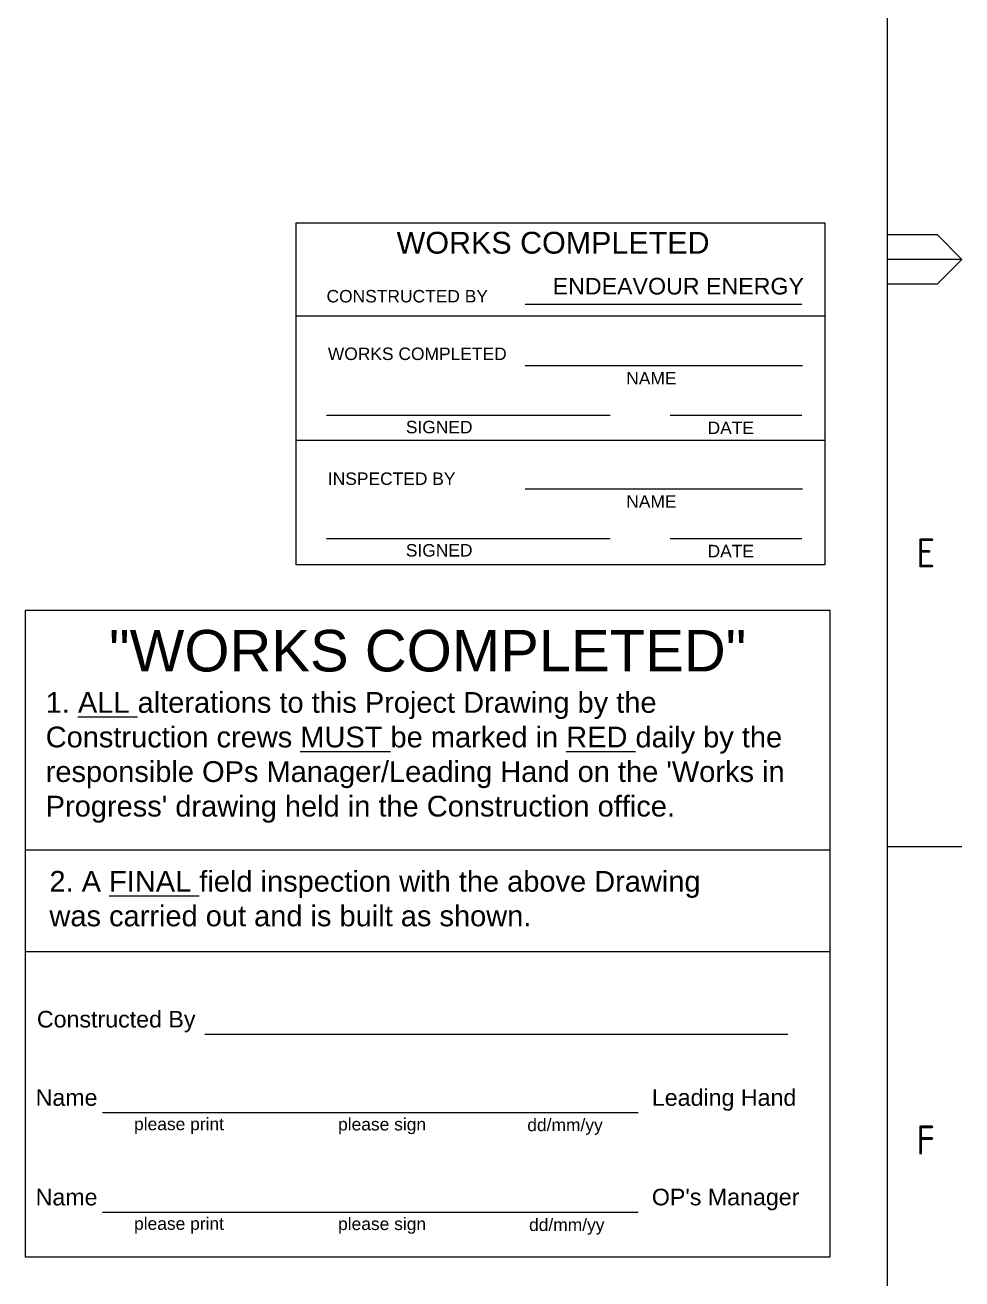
# Paper-space layout 'A1_SHEET 2' of a CAD drawing. Header units: metres, sheet in millimetres. Extents: x -9 to 825, y -5 to 581.
# Drawn here: x 711.8 to 824.6, y 165 to 316.1 of the extents above; entities that cross this region are included whole.
import ezdxf
from ezdxf.enums import TextEntityAlignment as Align

# ---------------------------------------------------------------- set-up
doc = ezdxf.new("R2010")
doc.units = ezdxf.units.M
doc.layers.get('0').update_dxf_attribs({"color": 6})
doc.layers.add('Notes', color=7, linetype='Continuous')
doc.layers.add('SupportsUG_SP_EXT', color=7, linetype='Continuous')
doc.styles.add('ARIAL', font='arial.ttf', dxfattribs={"height": 2})
doc.styles.add('iecARIAL', font='arial.ttf', dxfattribs={"height": 2})
doc.styles.add('iecISOCP', font='isocp.shx')
doc.styles.get("Standard").update_dxf_attribs({"font": 'arial.ttf'})

# ---------------------------------------------------------------- blocks, each defined once
blk = doc.blocks.new('A1_FRAME_TITLE')
at = {"layer": 'Notes', "color": 3, "linetype": 'Continuous'}
blk.add_line((824.37, 5.97), (824.37, 574.39), dxfattribs=at)
at = {"layer": 'Notes', "linetype": 'Continuous'}
for p, q in [((824.37, 293.18), (830.35, 293.18)), ((830.35, 293.18), (833.35, 290.18)), ((833.35, 290.18), (824.35, 290.18)), ((833.35, 290.18), (830.35, 287.18)), ((830.35, 287.18), (824.37, 287.18)), ((824.35, 219.43), (833.35, 219.43))]:
    blk.add_line(p, q, dxfattribs=at)
blk.add_attdef('DRAFT_NUM', (29.9, 23.29), '', height=2.5, rotation=90)
at = {"layer": 'Notes', "color": 7, "style": 'iecISOCP'}
for s, p in [('E', (827.87, 253.06)), ('F', (827.87, 182.31))]:
    blk.add_text(s, height=3.5, dxfattribs=at).set_placement(p)
at = {"layer": 'Notes', "color": 7, "style": 'iecISOCP', "flags": 8}
blk.add_attdef('VERSION_NO', text='', height=2.5, rotation=90, dxfattribs=at).set_placement((302.04, 43.81), align=Align.MIDDLE_CENTER)
at = {"layer": 'Notes', "color": 7, "style": 'iecISOCP'}
for tag, p in [('CAP_NO', (513.19, 43.46)), ('IE_NUM', (513.05, 37.81)), ('REF_No_1', (335.24, 32.31)), ('REF_1', (362.52, 32.31)), ('GEN_WO', (441.71, 31.76)), ('HV_SWITCH', (513.46, 32.16)), ('REF_No_2', (335.24, 26.31)), ('REF_2', (362.52, 26.31)), ('OH_WO', (441.71, 25.81)), ('UBD_REF', (513.05, 25.83)), ('REF_No_3', (335.24, 20.31)), ('REF_3', (362.52, 20.31)), ('UG_WO', (441.71, 20.05)), ('GIS_MAP_No', (513.05, 20.04)), ('REF_No_4', (335.24, 14.31)), ('REF_4', (362.52, 14.31)), ('HV_OP_DIAG', (513.33, 14.2)), ('SUB_WO', (441.71, 13.81)), ('LGA', (512.95, 7.78))]:
    blk.add_attdef(tag, p, '', height=2.5, dxfattribs=at)
at = {"layer": 'Notes', "style": 'iecISOCP'}
for tag, p in [('T1', (684.37, 39.47)), ('T2', (684.37, 34.35)), ('T3', (684.37, 28.92)), ('T4', (684.37, 23.66)), ('T5', (684.37, 18.23)), ('T6', (684.37, 12.97))]:
    blk.add_attdef(tag, text='', height=3.5, dxfattribs=at).set_placement(p, align=Align.CENTER)
at = {"layer": 'Notes', "color": 7, "style": 'iecISOCP'}
for tag, p in [('scale', (567.76, 33.27)), ('DRAWN', (567.76, 24.93)), ('DATE', (567.76, 16.88)), ('CHD', (567.76, 8.37)), ('DESIGN', (605.62, 9.15))]:
    blk.add_attdef(tag, text='', height=2.5, dxfattribs=at).set_placement(p, align=Align.CENTER)
at = {"layer": 'Notes', "color": 4, "style": 'iecISOCP'}
blk.add_attdef('NUM', text='', height=7, dxfattribs=at).set_placement((792.37, 20.12), align=Align.MIDDLE_CENTER)
at = {"layer": 'Notes', "color": 1, "style": 'iecISOCP'}
blk.add_attdef('REV', text='', height=5, dxfattribs=at).set_placement((820.05, 17.1), align=Align.CENTER)
at = {"layer": 'Notes', "color": 7, "style": 'iecISOCP'}
for tag, p in [('NS', (790.71, 8.12)), ('SHTS', (805.41, 8.12))]:
    blk.add_attdef(tag, text='', height=2.5, dxfattribs=at).set_placement(p, align=Align.MIDDLE)
at = {"layer": 'Notes', "style": 'iecISOCP'}
blk.add_attdef('ExportID', (9.08, 2.39), '', height=2.5, dxfattribs=at)
at = {"layer": 'Notes', "style": 'iecISOCP', "flags": 1}
for tag, p in [('ProjectType', (14.17, -26.8)), ('ProjectNumber', (23.56, -26.82)), ('DrawingNumber', (35.51, -26.8)), ('ProjectDescription', (47.56, -26.83)), ('ExportDate', (60.28, -26.79)), ('ExportUserName', (69.15, -26.8)), ('DesignerCompanyName', (81.48, -26.79)), ('ExportAreaOfInterest', (97.1, -26.81)), ('GIS_SUCCESS', (112, -26.78)), ('CAD_SUCCESS', (121.79, -26.78)), ('DEPOTCODE', (132.11, -26.88)), ('ExportCategories', (140.08, -26.8)), ('Comments', (154.38, -26.88))]:
    blk.add_attdef(tag, p, '', height=1, dxfattribs=at)
blk = doc.blocks.new('Note_Works Completed')
at = {"layer": 'Notes'}
blk.add_lwpolyline([(0, 41.24), (63.69, 41.24), (63.69, 0), (0, 0)], close=True, dxfattribs=at)
at = {"layer": 'Notes', "linetype": 'Continuous', "ltscale": 0.6}
for points in [[(27.6, 31.43), (60.89, 31.43)], [(60.97, 24), (27.6, 24)], [(37.83, 18), (3.66, 18)], [(60.89, 18), (45.03, 18)], [(60.97, 9.15), (27.6, 9.15)], [(37.83, 3.15), (3.66, 3.15)], [(60.89, 3.15), (45.03, 3.15)]]:
    blk.add_lwpolyline(points, dxfattribs=at)
at = {"layer": 'Notes'}
for points in [[(63.69, 30), (-0.01, 30)], [(63.69, 15), (-0.01, 15)]]:
    blk.add_lwpolyline(points, dxfattribs=at)
at = {"layer": 'Notes', "lineweight": 15, "style": 'iecARIAL'}
blk.add_text('WORKS COMPLETED', height=2.625, dxfattribs=at).set_placement((12.1, 37.52))
at = {"layer": 'Notes', "style": 'iecARIAL'}
for s, height, p in [('ENDEAVOUR ENERGY', 2, (30.89, 32.6)), ('CONSTRUCTED BY', 1.5, (3.66, 31.64)), ('WORKS COMPLETED', 1.5, (3.82, 24.7)), ('NAME', 1.5, (39.76, 21.75)), ('SIGNED', 1.5, (13.21, 15.87)), ('DATE', 1.5, (49.55, 15.78)), ('INSPECTED BY', 1.5, (3.82, 9.65)), ('NAME', 1.5, (39.76, 6.9)), ('SIGNED', 1.5, (13.21, 1.02)), ('DATE', 1.5, (49.55, 0.93))]:
    blk.add_text(s, height=height, dxfattribs=at).set_placement(p)
blk = doc.blocks.new('Note_Alterations')
for p, q in [((0, 37.62), (96.96, 37.62)), ((0, 25.35), (96.96, 25.35))]:
    blk.add_line(p, q)
blk.add_lwpolyline([(0, -11.44), (96.96, -11.44), (96.96, 66.44), (0, 66.44)], close=True)
at = {"color": 1}
for points in [[(21.66, 15.4), (91.87, 15.4)], [(9.34, 5.97), (73.85, 5.97)], [(9.34, -6.03), (73.85, -6.03)]]:
    blk.add_lwpolyline(points, dxfattribs=at)
at = {"style": 'ARIAL'}
for s, height, p in [('Constructed By', 2, (1.42, 16.21)), ('Name', 2, (1.27, 6.77)), ('Leading Hand', 2, (75.48, 6.77)), ('please print', 1.5, (13.12, 3.83)), ('please sign', 1.5, (37.69, 3.8)), ('dd/mm/yy', 1.5, (60.48, 3.72)), ('Name', 2, (1.27, -5.23)), ("OP's Manager", 2, (75.48, -5.22)), ('please print', 1.5, (13.12, -8.17)), ('please sign', 1.5, (37.69, -8.2)), ('dd/mm/yy', 1.5, (60.69, -8.31))]:
    blk.add_text(s, height=height, dxfattribs=at).set_placement(p)
at = {"color": 2, "insert": (48.48, 61.58), "char_height": 5, "width": 96.9641, "attachment_point": 5, "style": 'ARIAL'}
blk.add_mtext('"WORKS COMPLETED"', dxfattribs=at)
at = {"char_height": 2.5, "style": 'ARIAL'}
for s, insert, width, attachment_point in [("1. {\\LALL} alterations to this Project Drawing by the Construction crews {\\LMUST} be marked in {\\LRED} daily by the responsible OPs Manager/Leading Hand on the 'Works in Progress' drawing held in the Construction office.", (2.48, 56.63), 89.2844, 1), ('2. A {\\LFINAL} field inspection with the above Drawing was carried out and is built as shown. ', (2.93, 28.37), 84.7749, 7)]:
    blk.add_mtext(s, dxfattribs=dict(at, insert=insert, width=width, attachment_point=attachment_point))

psp = doc.layouts.new('A1_SHEET 2')

# ---------------------------------------------------------------- block references
at = {"layer": 'Notes'}
for name, p in [('Note_Works Completed', (744.43, 251.04)), ('Note_Alterations', (711.79, 179.1))]:
    psp.add_blockref(name, p, dxfattribs=at)
at = {"layer": 'SupportsUG_SP_EXT'}
psp.add_blockref('A1_FRAME_TITLE', (-8.74, -2.32), dxfattribs=at)

doc.saveas('drawing.dxf')
